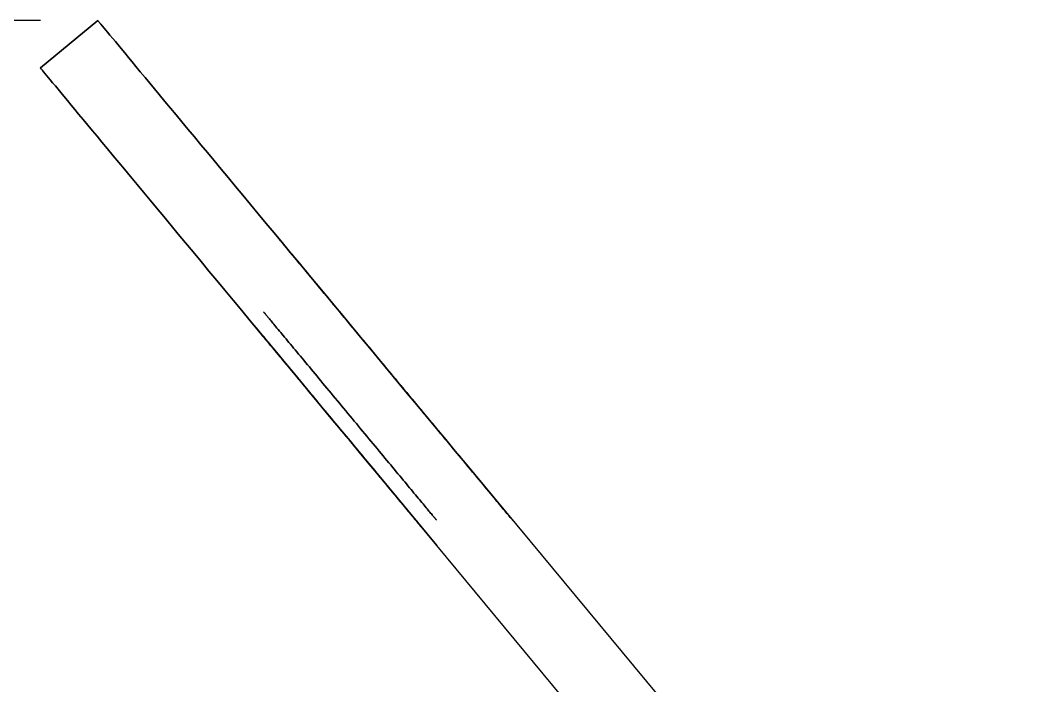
# Model space of a CAD drawing. Header units: metres. Extents: x 0 to 420, y 0 to 297.
# Drawn here: x 118.67 to 139.57, y 78.71 to 92.32 of the extents above; entities that cross this region are included whole.
import ezdxf

# ---------------------------------------------------------------- set-up
doc = ezdxf.new("R2010")
doc.units = ezdxf.units.M

msp = doc.modelspace()

# ---------------------------------------------------------------- linework, layer by layer
at = {"layer": 'DIMENSIONS', "color": 2}
msp.add_line((119.08, 92.316), (108.08, 92.316), dxfattribs=at)
at = {"layer": 'GEOMETRY'}
for p, q in [((119.08, 91.343), (120.253, 92.316)), ((120.253, 92.316), (119.08, 91.343)), ((120.253, 92.316), (120.264, 92.303)), ((120.264, 92.303), (120.253, 92.316)), ((120.264, 92.303), (120.275, 92.289)), ((120.275, 92.289), (120.264, 92.303)), ((120.275, 92.289), (120.287, 92.276)), ((120.287, 92.276), (120.275, 92.289)), ((120.287, 92.276), (120.298, 92.263)), ((120.298, 92.263), (120.287, 92.276)), ((120.298, 92.263), (120.318, 92.238)), ((120.318, 92.238), (120.298, 92.263)), ((120.318, 92.238), (120.352, 92.198)), ((120.352, 92.198), (120.318, 92.238)), ((120.352, 92.198), (120.385, 92.157)), ((120.385, 92.157), (120.352, 92.198)), ((120.385, 92.157), (120.418, 92.117)), ((120.418, 92.117), (120.385, 92.157)), ((120.418, 92.117), (120.452, 92.077)), ((120.452, 92.077), (120.418, 92.117)), ((120.452, 92.077), (120.504, 92.014)), ((120.504, 92.014), (120.452, 92.077)), ((120.504, 92.014), (120.559, 91.948)), ((120.559, 91.948), (120.504, 92.014)), ((120.559, 91.948), (120.614, 91.882)), ((120.614, 91.882), (120.559, 91.948)), ((120.614, 91.882), (120.669, 91.815)), ((120.669, 91.815), (120.614, 91.882)), ((120.669, 91.815), (120.73, 91.742)), ((120.73, 91.742), (120.669, 91.815)), ((120.73, 91.742), (120.806, 91.65)), ((120.806, 91.65), (120.73, 91.742)), ((120.806, 91.65), (120.882, 91.558)), ((120.882, 91.558), (120.806, 91.65)), ((120.882, 91.558), (120.959, 91.467)), ((120.959, 91.467), (120.882, 91.558)), ((119.092, 91.329), (119.08, 91.343)), ((119.08, 91.343), (119.092, 91.329)), ((119.103, 91.316), (119.092, 91.329)), ((119.092, 91.329), (119.103, 91.316)), ((119.114, 91.303), (119.103, 91.316)), ((119.103, 91.316), (119.114, 91.303)), ((120.959, 91.467), (121.035, 91.375)), ((121.035, 91.375), (120.959, 91.467)), ((121.035, 91.375), (121.125, 91.266)), ((121.125, 91.266), (121.035, 91.375)), ((119.125, 91.289), (119.114, 91.303)), ((119.114, 91.303), (119.125, 91.289)), ((119.146, 91.264), (119.125, 91.289)), ((119.125, 91.289), (119.146, 91.264)), ((119.179, 91.224), (119.146, 91.264)), ((119.146, 91.264), (119.179, 91.224)), ((119.212, 91.184), (119.179, 91.224)), ((119.179, 91.224), (119.212, 91.184)), ((119.246, 91.144), (119.212, 91.184)), ((119.212, 91.184), (119.246, 91.144)), ((119.279, 91.104), (119.246, 91.144)), ((119.246, 91.144), (119.279, 91.104)), ((119.331, 91.041), (119.279, 91.104)), ((119.279, 91.104), (119.331, 91.041)), ((121.125, 91.266), (121.221, 91.15)), ((121.221, 91.15), (121.125, 91.266)), ((121.221, 91.15), (121.318, 91.034)), ((121.318, 91.034), (121.221, 91.15)), ((119.386, 90.975), (119.331, 91.041)), ((119.331, 91.041), (119.386, 90.975)), ((119.441, 90.908), (119.386, 90.975)), ((119.386, 90.975), (119.441, 90.908)), ((119.496, 90.842), (119.441, 90.908)), ((119.441, 90.908), (119.496, 90.842)), ((121.318, 91.034), (121.414, 90.918)), ((121.414, 90.918), (121.318, 91.034)), ((121.414, 90.918), (121.513, 90.799)), ((121.513, 90.799), (121.414, 90.918)), ((119.557, 90.768), (119.496, 90.842)), ((119.496, 90.842), (119.557, 90.768)), ((119.634, 90.677), (119.557, 90.768)), ((119.557, 90.768), (119.634, 90.677)), ((121.513, 90.799), (121.628, 90.66)), ((121.628, 90.66), (121.513, 90.799)), ((119.71, 90.585), (119.634, 90.677)), ((119.634, 90.677), (119.71, 90.585)), ((119.786, 90.493), (119.71, 90.585)), ((119.71, 90.585), (119.786, 90.493)), ((119.862, 90.401), (119.786, 90.493)), ((119.786, 90.493), (119.862, 90.401)), ((121.628, 90.66), (121.743, 90.521)), ((121.743, 90.521), (121.628, 90.66)), ((121.743, 90.521), (121.858, 90.383)), ((121.858, 90.383), (121.743, 90.521)), ((119.953, 90.292), (119.862, 90.401)), ((119.862, 90.401), (119.953, 90.292)), ((120.049, 90.176), (119.953, 90.292)), ((119.953, 90.292), (120.049, 90.176)), ((121.858, 90.383), (121.973, 90.244)), ((121.973, 90.244), (121.858, 90.383)), ((120.145, 90.06), (120.049, 90.176)), ((120.049, 90.176), (120.145, 90.06)), ((120.241, 89.945), (120.145, 90.06)), ((120.145, 90.06), (120.241, 89.945)), ((121.973, 90.244), (122.099, 90.093)), ((122.099, 90.093), (121.973, 90.244)), ((122.099, 90.093), (122.231, 89.933)), ((122.231, 89.933), (122.099, 90.093)), ((120.34, 89.825), (120.241, 89.945)), ((120.241, 89.945), (120.34, 89.825)), ((122.231, 89.933), (122.364, 89.774)), ((122.364, 89.774), (122.231, 89.933)), ((120.455, 89.687), (120.34, 89.825)), ((120.34, 89.825), (120.455, 89.687)), ((120.571, 89.548), (120.455, 89.687)), ((120.455, 89.687), (120.571, 89.548)), ((122.364, 89.774), (122.496, 89.614)), ((122.496, 89.614), (122.364, 89.774)), ((120.686, 89.409), (120.571, 89.548)), ((120.571, 89.548), (120.686, 89.409)), ((122.496, 89.614), (122.629, 89.454)), ((122.629, 89.454), (122.496, 89.614)), ((122.629, 89.454), (122.777, 89.276)), ((122.777, 89.276), (122.629, 89.454)), ((120.801, 89.27), (120.686, 89.409)), ((120.686, 89.409), (120.801, 89.27)), ((120.926, 89.12), (120.801, 89.27)), ((120.801, 89.27), (120.926, 89.12)), ((122.777, 89.276), (122.926, 89.097)), ((122.926, 89.097), (122.777, 89.276)), ((121.059, 88.96), (120.926, 89.12)), ((120.926, 89.12), (121.059, 88.96)), ((122.926, 89.097), (123.074, 88.918)), ((123.074, 88.918), (122.926, 89.097)), ((121.191, 88.8), (121.059, 88.96)), ((121.059, 88.96), (121.191, 88.8)), ((121.324, 88.641), (121.191, 88.8)), ((121.191, 88.8), (121.324, 88.641)), ((123.074, 88.918), (123.223, 88.739)), ((123.223, 88.739), (123.074, 88.918)), ((121.456, 88.481), (121.324, 88.641)), ((121.324, 88.641), (121.456, 88.481)), ((123.223, 88.739), (123.377, 88.553)), ((123.377, 88.553), (123.223, 88.739)), ((121.605, 88.302), (121.456, 88.481)), ((121.456, 88.481), (121.605, 88.302)), ((123.377, 88.553), (123.539, 88.358)), ((123.539, 88.358), (123.377, 88.553)), ((121.753, 88.123), (121.605, 88.302)), ((121.605, 88.302), (121.753, 88.123)), ((123.539, 88.358), (123.701, 88.162)), ((123.701, 88.162), (123.539, 88.358)), ((121.902, 87.945), (121.753, 88.123)), ((121.753, 88.123), (121.902, 87.945)), ((123.701, 88.162), (123.864, 87.967)), ((123.864, 87.967), (123.701, 88.162)), ((123.864, 87.967), (124.026, 87.771)), ((124.026, 87.771), (123.864, 87.967)), ((122.05, 87.766), (121.902, 87.945)), ((121.902, 87.945), (122.05, 87.766)), ((122.204, 87.58), (122.05, 87.766)), ((122.05, 87.766), (122.204, 87.58)), ((123.907, 87.915), (123.903, 87.919)), ((123.903, 87.919), (123.907, 87.915)), ((123.91, 87.911), (123.907, 87.915)), ((123.907, 87.915), (123.91, 87.911)), ((123.913, 87.907), (123.91, 87.911)), ((123.91, 87.911), (123.913, 87.907)), ((123.917, 87.903), (123.913, 87.907)), ((123.913, 87.907), (123.917, 87.903)), ((123.923, 87.895), (123.917, 87.903)), ((123.917, 87.903), (123.923, 87.895)), ((123.933, 87.883), (123.923, 87.895)), ((123.923, 87.895), (123.933, 87.883)), ((123.943, 87.871), (123.933, 87.883)), ((123.933, 87.883), (123.943, 87.871)), ((123.953, 87.859), (123.943, 87.871)), ((123.943, 87.871), (123.953, 87.859)), ((123.963, 87.847), (123.953, 87.859)), ((123.953, 87.859), (123.963, 87.847)), ((123.979, 87.828), (123.963, 87.847)), ((123.963, 87.847), (123.979, 87.828)), ((123.995, 87.809), (123.979, 87.828)), ((123.979, 87.828), (123.995, 87.809)), ((124.012, 87.789), (123.995, 87.809)), ((123.995, 87.809), (124.012, 87.789)), ((124.028, 87.769), (124.012, 87.789)), ((124.012, 87.789), (124.028, 87.769)), ((124.026, 87.771), (124.198, 87.564)), ((124.198, 87.564), (124.026, 87.771)), ((124.047, 87.747), (124.028, 87.769)), ((124.028, 87.769), (124.047, 87.747)), ((122.367, 87.384), (122.204, 87.58)), ((122.204, 87.58), (122.367, 87.384)), ((124.069, 87.719), (124.047, 87.747)), ((124.047, 87.747), (124.069, 87.719)), ((124.092, 87.692), (124.069, 87.719)), ((124.069, 87.719), (124.092, 87.692)), ((124.115, 87.664), (124.092, 87.692)), ((124.092, 87.692), (124.115, 87.664)), ((124.138, 87.637), (124.115, 87.664)), ((124.115, 87.664), (124.138, 87.637)), ((124.165, 87.604), (124.138, 87.637)), ((124.138, 87.637), (124.165, 87.604)), ((124.194, 87.569), (124.165, 87.604)), ((124.165, 87.604), (124.194, 87.569)), ((124.223, 87.534), (124.194, 87.569)), ((124.194, 87.569), (124.223, 87.534)), ((124.198, 87.564), (124.373, 87.354)), ((124.373, 87.354), (124.198, 87.564)), ((122.529, 87.189), (122.367, 87.384)), ((122.367, 87.384), (122.529, 87.189)), ((124.252, 87.5), (124.223, 87.534)), ((124.223, 87.534), (124.252, 87.5)), ((124.281, 87.464), (124.252, 87.5)), ((124.252, 87.5), (124.281, 87.464)), ((124.316, 87.422), (124.281, 87.464)), ((124.281, 87.464), (124.316, 87.422)), ((124.35, 87.381), (124.316, 87.422)), ((124.316, 87.422), (124.35, 87.381)), ((124.385, 87.339), (124.35, 87.381)), ((124.35, 87.381), (124.385, 87.339)), ((124.373, 87.354), (124.547, 87.144)), ((124.547, 87.144), (124.373, 87.354)), ((124.42, 87.297), (124.385, 87.339)), ((124.385, 87.339), (124.42, 87.297)), ((122.691, 86.993), (122.529, 87.189)), ((122.529, 87.189), (122.691, 86.993)), ((124.457, 87.252), (124.42, 87.297)), ((124.42, 87.297), (124.457, 87.252)), ((124.497, 87.204), (124.457, 87.252)), ((124.457, 87.252), (124.497, 87.204)), ((124.537, 87.156), (124.497, 87.204)), ((124.497, 87.204), (124.537, 87.156)), ((124.576, 87.108), (124.537, 87.156)), ((124.537, 87.156), (124.576, 87.108)), ((124.547, 87.144), (124.721, 86.934)), ((124.721, 86.934), (124.547, 87.144)), ((122.853, 86.798), (122.691, 86.993)), ((122.691, 86.993), (122.853, 86.798)), ((124.616, 87.06), (124.576, 87.108)), ((124.576, 87.108), (124.616, 87.06)), ((124.661, 87.007), (124.616, 87.06)), ((124.616, 87.06), (124.661, 87.007)), ((124.705, 86.953), (124.661, 87.007)), ((124.661, 87.007), (124.705, 86.953)), ((124.75, 86.9), (124.705, 86.953)), ((124.705, 86.953), (124.75, 86.9)), ((124.721, 86.934), (124.898, 86.721)), ((124.898, 86.721), (124.721, 86.934)), ((123.026, 86.59), (122.853, 86.798)), ((122.853, 86.798), (123.026, 86.59)), ((124.794, 86.846), (124.75, 86.9)), ((124.75, 86.9), (124.794, 86.846)), ((124.841, 86.79), (124.794, 86.846)), ((124.794, 86.846), (124.841, 86.79)), ((124.889, 86.731), (124.841, 86.79)), ((124.841, 86.79), (124.889, 86.731)), ((124.938, 86.673), (124.889, 86.731)), ((124.889, 86.731), (124.938, 86.673)), ((124.898, 86.721), (125.082, 86.5)), ((125.082, 86.5), (124.898, 86.721)), ((123.2, 86.38), (123.026, 86.59)), ((123.026, 86.59), (123.2, 86.38)), ((124.987, 86.614), (124.938, 86.673)), ((124.938, 86.673), (124.987, 86.614)), ((125.035, 86.556), (124.987, 86.614)), ((124.987, 86.614), (125.035, 86.556)), ((125.087, 86.493), (125.035, 86.556)), ((125.035, 86.556), (125.087, 86.493)), ((125.082, 86.5), (125.266, 86.278)), ((125.266, 86.278), (125.082, 86.5)), ((123.374, 86.171), (123.2, 86.38)), ((123.2, 86.38), (123.374, 86.171)), ((123.649, 86.35), (123.647, 86.353)), ((123.647, 86.353), (123.649, 86.35)), ((123.652, 86.347), (123.649, 86.35)), ((123.649, 86.35), (123.652, 86.347)), ((123.654, 86.344), (123.652, 86.347)), ((123.652, 86.347), (123.654, 86.344)), ((123.657, 86.341), (123.654, 86.344)), ((123.654, 86.344), (123.657, 86.341)), ((123.661, 86.335), (123.657, 86.341)), ((123.657, 86.341), (123.661, 86.335)), ((123.668, 86.327), (123.661, 86.335)), ((123.661, 86.335), (123.668, 86.327)), ((123.676, 86.318), (123.668, 86.327)), ((123.668, 86.327), (123.676, 86.318)), ((123.683, 86.309), (123.676, 86.318)), ((123.676, 86.318), (123.683, 86.309)), ((123.69, 86.3), (123.683, 86.309)), ((123.683, 86.309), (123.69, 86.3)), ((123.701, 86.287), (123.69, 86.3)), ((123.69, 86.3), (123.701, 86.287)), ((125.139, 86.43), (125.087, 86.493)), ((125.087, 86.493), (125.139, 86.43)), ((125.192, 86.367), (125.139, 86.43)), ((125.139, 86.43), (125.192, 86.367)), ((125.244, 86.304), (125.192, 86.367)), ((125.192, 86.367), (125.244, 86.304)), ((125.297, 86.24), (125.244, 86.304)), ((125.244, 86.304), (125.297, 86.24)), ((123.548, 85.961), (123.374, 86.171)), ((123.374, 86.171), (123.548, 85.961)), ((123.398, 86.141), (123.396, 86.144)), ((123.396, 86.144), (123.398, 86.141)), ((123.401, 86.138), (123.398, 86.141)), ((123.398, 86.141), (123.401, 86.138)), ((123.403, 86.136), (123.401, 86.138)), ((123.401, 86.138), (123.403, 86.136)), ((123.406, 86.133), (123.403, 86.136)), ((123.403, 86.136), (123.406, 86.133)), ((123.41, 86.127), (123.406, 86.133)), ((123.406, 86.133), (123.41, 86.127)), ((123.417, 86.118), (123.41, 86.127)), ((123.41, 86.127), (123.417, 86.118)), ((123.425, 86.11), (123.417, 86.118)), ((123.417, 86.118), (123.425, 86.11)), ((123.432, 86.101), (123.425, 86.11)), ((123.425, 86.11), (123.432, 86.101)), ((123.439, 86.092), (123.432, 86.101)), ((123.432, 86.101), (123.439, 86.092)), ((123.451, 86.079), (123.439, 86.092)), ((123.439, 86.092), (123.451, 86.079)), ((123.713, 86.272), (123.701, 86.287)), ((123.701, 86.287), (123.713, 86.272)), ((123.725, 86.258), (123.713, 86.272)), ((123.713, 86.272), (123.725, 86.258)), ((123.737, 86.243), (123.725, 86.258)), ((123.725, 86.258), (123.737, 86.243)), ((123.751, 86.227), (123.737, 86.243)), ((123.737, 86.243), (123.751, 86.227)), ((123.767, 86.207), (123.751, 86.227)), ((123.751, 86.227), (123.767, 86.207)), ((123.784, 86.187), (123.767, 86.207)), ((123.767, 86.207), (123.784, 86.187)), ((123.801, 86.167), (123.784, 86.187)), ((123.784, 86.187), (123.801, 86.167)), ((123.817, 86.147), (123.801, 86.167)), ((123.801, 86.167), (123.817, 86.147)), ((123.837, 86.124), (123.817, 86.147)), ((123.817, 86.147), (123.837, 86.124)), ((123.858, 86.098), (123.837, 86.124)), ((123.837, 86.124), (123.858, 86.098)), ((123.879, 86.073), (123.858, 86.098)), ((123.858, 86.098), (123.879, 86.073)), ((125.266, 86.278), (125.449, 86.057)), ((125.449, 86.057), (125.266, 86.278)), ((125.352, 86.174), (125.297, 86.24)), ((125.297, 86.24), (125.352, 86.174)), ((125.407, 86.108), (125.352, 86.174)), ((125.352, 86.174), (125.407, 86.108)), ((125.462, 86.041), (125.407, 86.108)), ((125.407, 86.108), (125.462, 86.041)), ((123.463, 86.064), (123.451, 86.079)), ((123.451, 86.079), (123.463, 86.064)), ((123.475, 86.05), (123.463, 86.064)), ((123.463, 86.064), (123.475, 86.05)), ((123.487, 86.035), (123.475, 86.05)), ((123.475, 86.05), (123.487, 86.035)), ((123.5, 86.019), (123.487, 86.035)), ((123.487, 86.035), (123.5, 86.019)), ((123.517, 85.999), (123.5, 86.019)), ((123.5, 86.019), (123.517, 85.999)), ((123.533, 85.979), (123.517, 85.999)), ((123.517, 85.999), (123.533, 85.979)), ((123.55, 85.959), (123.533, 85.979)), ((123.533, 85.979), (123.55, 85.959)), ((123.725, 85.748), (123.548, 85.961)), ((123.548, 85.961), (123.725, 85.748)), ((123.566, 85.939), (123.55, 85.959)), ((123.55, 85.959), (123.566, 85.939)), ((123.586, 85.915), (123.566, 85.939)), ((123.566, 85.939), (123.586, 85.915)), ((123.607, 85.89), (123.586, 85.915)), ((123.586, 85.915), (123.607, 85.89)), ((123.628, 85.865), (123.607, 85.89)), ((123.607, 85.89), (123.628, 85.865)), ((123.9, 86.048), (123.879, 86.073)), ((123.879, 86.073), (123.9, 86.048)), ((123.921, 86.022), (123.9, 86.048)), ((123.9, 86.048), (123.921, 86.022)), ((123.947, 85.991), (123.921, 86.022)), ((123.921, 86.022), (123.947, 85.991)), ((123.972, 85.961), (123.947, 85.991)), ((123.947, 85.991), (123.972, 85.961)), ((123.997, 85.931), (123.972, 85.961)), ((123.972, 85.961), (123.997, 85.931)), ((124.022, 85.901), (123.997, 85.931)), ((123.997, 85.931), (124.022, 85.901)), ((124.049, 85.868), (124.022, 85.901)), ((124.022, 85.901), (124.049, 85.868)), ((125.449, 86.057), (125.633, 85.835)), ((125.633, 85.835), (125.449, 86.057)), ((125.517, 85.975), (125.462, 86.041)), ((125.462, 86.041), (125.517, 85.975)), ((125.574, 85.906), (125.517, 85.975)), ((125.517, 85.975), (125.574, 85.906)), ((125.632, 85.837), (125.574, 85.906)), ((125.574, 85.906), (125.632, 85.837)), ((123.649, 85.839), (123.628, 85.865)), ((123.628, 85.865), (123.649, 85.839)), ((123.671, 85.813), (123.649, 85.839)), ((123.649, 85.839), (123.671, 85.813)), ((123.696, 85.783), (123.671, 85.813)), ((123.671, 85.813), (123.696, 85.783)), ((123.721, 85.753), (123.696, 85.783)), ((123.696, 85.783), (123.721, 85.753)), ((123.746, 85.723), (123.721, 85.753)), ((123.721, 85.753), (123.746, 85.723)), ((123.909, 85.526), (123.725, 85.748)), ((123.725, 85.748), (123.909, 85.526)), ((123.771, 85.693), (123.746, 85.723)), ((123.746, 85.723), (123.771, 85.693)), ((123.798, 85.66), (123.771, 85.693)), ((123.771, 85.693), (123.798, 85.66)), ((124.078, 85.833), (124.049, 85.868)), ((124.049, 85.868), (124.078, 85.833)), ((124.107, 85.798), (124.078, 85.833)), ((124.078, 85.833), (124.107, 85.798)), ((124.136, 85.763), (124.107, 85.798)), ((124.107, 85.798), (124.136, 85.763)), ((124.165, 85.729), (124.136, 85.763)), ((124.136, 85.763), (124.165, 85.729)), ((124.197, 85.69), (124.165, 85.729)), ((124.165, 85.729), (124.197, 85.69)), ((124.229, 85.651), (124.197, 85.69)), ((124.197, 85.69), (124.229, 85.651)), ((125.689, 85.768), (125.632, 85.837)), ((125.632, 85.837), (125.689, 85.768)), ((125.633, 85.835), (125.822, 85.607)), ((125.822, 85.607), (125.633, 85.835)), ((125.746, 85.699), (125.689, 85.768)), ((125.689, 85.768), (125.746, 85.699)), ((125.804, 85.63), (125.746, 85.699)), ((125.746, 85.699), (125.804, 85.63)), ((123.827, 85.625), (123.798, 85.66)), ((123.798, 85.66), (123.827, 85.625)), ((123.856, 85.59), (123.827, 85.625)), ((123.827, 85.625), (123.856, 85.59)), ((123.885, 85.555), (123.856, 85.59)), ((123.856, 85.59), (123.885, 85.555)), ((123.914, 85.52), (123.885, 85.555)), ((123.885, 85.555), (123.914, 85.52)), ((124.093, 85.305), (123.909, 85.526)), ((123.909, 85.526), (124.093, 85.305)), ((123.946, 85.481), (123.914, 85.52)), ((123.914, 85.52), (123.946, 85.481)), ((123.979, 85.442), (123.946, 85.481)), ((123.946, 85.481), (123.979, 85.442)), ((124.262, 85.612), (124.229, 85.651)), ((124.229, 85.651), (124.262, 85.612)), ((124.294, 85.573), (124.262, 85.612)), ((124.262, 85.612), (124.294, 85.573)), ((124.328, 85.532), (124.294, 85.573)), ((124.294, 85.573), (124.328, 85.532)), ((124.363, 85.49), (124.328, 85.532)), ((124.328, 85.532), (124.363, 85.49)), ((124.399, 85.447), (124.363, 85.49)), ((124.363, 85.49), (124.399, 85.447)), ((125.863, 85.559), (125.804, 85.63)), ((125.804, 85.63), (125.863, 85.559)), ((125.822, 85.607), (126.014, 85.377)), ((126.014, 85.377), (125.822, 85.607)), ((125.922, 85.488), (125.863, 85.559)), ((125.863, 85.559), (125.922, 85.488)), ((125.98, 85.417), (125.922, 85.488)), ((125.922, 85.488), (125.98, 85.417)), ((124.011, 85.403), (123.979, 85.442)), ((123.979, 85.442), (124.011, 85.403)), ((124.043, 85.365), (124.011, 85.403)), ((124.011, 85.403), (124.043, 85.365)), ((124.077, 85.324), (124.043, 85.365)), ((124.043, 85.365), (124.077, 85.324)), ((124.112, 85.281), (124.077, 85.324)), ((124.077, 85.324), (124.112, 85.281)), ((124.277, 85.083), (124.093, 85.305)), ((124.093, 85.305), (124.277, 85.083)), ((124.148, 85.239), (124.112, 85.281)), ((124.112, 85.281), (124.148, 85.239)), ((124.434, 85.404), (124.399, 85.447)), ((124.399, 85.447), (124.434, 85.404)), ((124.469, 85.362), (124.434, 85.404)), ((124.434, 85.404), (124.469, 85.362)), ((124.507, 85.316), (124.469, 85.362)), ((124.469, 85.362), (124.507, 85.316)), ((124.545, 85.271), (124.507, 85.316)), ((124.507, 85.316), (124.545, 85.271)), ((124.583, 85.225), (124.545, 85.271)), ((124.545, 85.271), (124.583, 85.225)), ((126.039, 85.346), (125.98, 85.417)), ((125.98, 85.417), (126.039, 85.346)), ((126.014, 85.377), (126.205, 85.147)), ((126.205, 85.147), (126.014, 85.377)), ((126.099, 85.275), (126.039, 85.346)), ((126.039, 85.346), (126.099, 85.275)), ((126.158, 85.203), (126.099, 85.275)), ((126.099, 85.275), (126.158, 85.203)), ((124.183, 85.196), (124.148, 85.239)), ((124.148, 85.239), (124.183, 85.196)), ((124.218, 85.154), (124.183, 85.196)), ((124.183, 85.196), (124.218, 85.154)), ((124.256, 85.108), (124.218, 85.154)), ((124.218, 85.154), (124.256, 85.108)), ((124.294, 85.062), (124.256, 85.108)), ((124.256, 85.108), (124.294, 85.062)), ((124.461, 84.862), (124.277, 85.083)), ((124.277, 85.083), (124.461, 84.862)), ((124.332, 85.017), (124.294, 85.062)), ((124.294, 85.062), (124.332, 85.017)), ((124.621, 85.179), (124.583, 85.225)), ((124.583, 85.225), (124.621, 85.179)), ((124.659, 85.133), (124.621, 85.179)), ((124.621, 85.179), (124.659, 85.133)), ((124.699, 85.085), (124.659, 85.133)), ((124.659, 85.133), (124.699, 85.085)), ((124.74, 85.036), (124.699, 85.085)), ((124.699, 85.085), (124.74, 85.036)), ((126.218, 85.131), (126.158, 85.203)), ((126.158, 85.203), (126.218, 85.131)), ((126.205, 85.147), (126.396, 84.916)), ((126.396, 84.916), (126.205, 85.147)), ((126.277, 85.059), (126.218, 85.131)), ((126.218, 85.131), (126.277, 85.059)), ((126.337, 84.987), (126.277, 85.059)), ((126.277, 85.059), (126.337, 84.987)), ((124.37, 84.971), (124.332, 85.017)), ((124.332, 85.017), (124.37, 84.971)), ((124.409, 84.925), (124.37, 84.971)), ((124.37, 84.971), (124.409, 84.925)), ((124.449, 84.876), (124.409, 84.925)), ((124.409, 84.925), (124.449, 84.876)), ((124.489, 84.828), (124.449, 84.876)), ((124.449, 84.876), (124.489, 84.828)), ((124.65, 84.634), (124.461, 84.862)), ((124.461, 84.862), (124.65, 84.634)), ((124.529, 84.78), (124.489, 84.828)), ((124.489, 84.828), (124.529, 84.78)), ((124.78, 84.988), (124.74, 85.036)), ((124.74, 85.036), (124.78, 84.988)), ((124.82, 84.94), (124.78, 84.988)), ((124.78, 84.988), (124.82, 84.94)), ((124.861, 84.89), (124.82, 84.94)), ((124.82, 84.94), (124.861, 84.89)), ((124.903, 84.84), (124.861, 84.89)), ((124.861, 84.89), (124.903, 84.84)), ((124.944, 84.79), (124.903, 84.84)), ((124.903, 84.84), (124.944, 84.79)), ((126.337, 84.987), (126.397, 84.916)), ((126.397, 84.916), (126.337, 84.987)), ((126.396, 84.916), (126.588, 84.685)), ((126.588, 84.685), (126.396, 84.916)), ((126.397, 84.916), (126.456, 84.844)), ((126.456, 84.844), (126.397, 84.916)), ((126.456, 84.844), (126.516, 84.772)), ((126.516, 84.772), (126.456, 84.844)), ((124.569, 84.731), (124.529, 84.78)), ((124.529, 84.78), (124.569, 84.731)), ((124.61, 84.682), (124.569, 84.731)), ((124.569, 84.731), (124.61, 84.682)), ((124.652, 84.632), (124.61, 84.682)), ((124.61, 84.682), (124.652, 84.632)), ((124.841, 84.404), (124.65, 84.634)), ((124.65, 84.634), (124.841, 84.404)), ((124.693, 84.581), (124.652, 84.632)), ((124.652, 84.632), (124.693, 84.581)), ((124.986, 84.739), (124.944, 84.79)), ((124.944, 84.79), (124.986, 84.739)), ((125.028, 84.689), (124.986, 84.739)), ((124.986, 84.739), (125.028, 84.689)), ((125.071, 84.637), (125.028, 84.689)), ((125.028, 84.689), (125.071, 84.637)), ((125.113, 84.586), (125.071, 84.637)), ((125.071, 84.637), (125.113, 84.586)), ((126.516, 84.772), (126.575, 84.7)), ((126.575, 84.7), (126.516, 84.772)), ((126.575, 84.7), (126.635, 84.629)), ((126.635, 84.629), (126.575, 84.7)), ((126.588, 84.685), (126.784, 84.449)), ((126.784, 84.449), (126.588, 84.685)), ((126.635, 84.629), (126.694, 84.558)), ((126.694, 84.558), (126.635, 84.629)), ((124.735, 84.531), (124.693, 84.581)), ((124.693, 84.581), (124.735, 84.531)), ((124.777, 84.481), (124.735, 84.531)), ((124.735, 84.531), (124.777, 84.481)), ((124.82, 84.429), (124.777, 84.481)), ((124.777, 84.481), (124.82, 84.429)), ((124.862, 84.378), (124.82, 84.429)), ((124.82, 84.429), (124.862, 84.378)), ((125.156, 84.534), (125.113, 84.586)), ((125.113, 84.586), (125.156, 84.534)), ((125.199, 84.483), (125.156, 84.534)), ((125.156, 84.534), (125.199, 84.483)), ((125.242, 84.431), (125.199, 84.483)), ((125.199, 84.483), (125.242, 84.431)), ((125.285, 84.379), (125.242, 84.431)), ((125.242, 84.431), (125.285, 84.379)), ((126.694, 84.558), (126.752, 84.487)), ((126.752, 84.487), (126.694, 84.558)), ((126.752, 84.487), (126.811, 84.416)), ((126.811, 84.416), (126.752, 84.487)), ((126.784, 84.449), (126.98, 84.213)), ((126.98, 84.213), (126.784, 84.449)), ((126.811, 84.416), (126.87, 84.345)), ((126.87, 84.345), (126.811, 84.416)), ((125.032, 84.173), (124.841, 84.404)), ((124.841, 84.404), (125.032, 84.173)), ((124.905, 84.326), (124.862, 84.378)), ((124.862, 84.378), (124.905, 84.326)), ((124.948, 84.275), (124.905, 84.326)), ((124.905, 84.326), (124.948, 84.275)), ((124.991, 84.223), (124.948, 84.275)), ((124.948, 84.275), (124.991, 84.223)), ((125.034, 84.171), (124.991, 84.223)), ((124.991, 84.223), (125.034, 84.171)), ((125.329, 84.327), (125.285, 84.379)), ((125.285, 84.379), (125.329, 84.327)), ((125.372, 84.274), (125.329, 84.327)), ((125.329, 84.327), (125.372, 84.274)), ((125.415, 84.222), (125.372, 84.274)), ((125.372, 84.274), (125.415, 84.222)), ((125.415, 84.222), (125.459, 84.17)), ((125.459, 84.17), (125.415, 84.222)), ((126.87, 84.345), (126.928, 84.276)), ((126.928, 84.276), (126.87, 84.345)), ((126.928, 84.276), (126.985, 84.207)), ((126.985, 84.207), (126.928, 84.276)), ((126.98, 84.213), (127.176, 83.976)), ((127.176, 83.976), (126.98, 84.213)), ((126.985, 84.207), (127.042, 84.138)), ((127.042, 84.138), (126.985, 84.207)), ((125.223, 83.943), (125.032, 84.173)), ((125.032, 84.173), (125.223, 83.943)), ((125.078, 84.118), (125.034, 84.171)), ((125.034, 84.171), (125.078, 84.118)), ((125.121, 84.066), (125.078, 84.118)), ((125.078, 84.118), (125.121, 84.066)), ((125.164, 84.014), (125.121, 84.066)), ((125.121, 84.066), (125.164, 84.014)), ((125.164, 84.014), (125.208, 83.962)), ((125.208, 83.962), (125.164, 84.014)), ((125.459, 84.17), (125.502, 84.118)), ((125.502, 84.118), (125.459, 84.17)), ((125.502, 84.118), (125.545, 84.066)), ((125.545, 84.066), (125.502, 84.118)), ((125.545, 84.066), (125.588, 84.014)), ((125.588, 84.014), (125.545, 84.066)), ((125.588, 84.014), (125.632, 83.962)), ((125.632, 83.962), (125.588, 84.014)), ((127.042, 84.138), (127.1, 84.069)), ((127.1, 84.069), (127.042, 84.138)), ((127.1, 84.069), (127.156, 84)), ((127.156, 84), (127.1, 84.069)), ((127.156, 84), (127.212, 83.934)), ((127.212, 83.934), (127.156, 84)), ((125.208, 83.962), (125.251, 83.91)), ((125.251, 83.91), (125.208, 83.962)), ((125.415, 83.712), (125.223, 83.943)), ((125.223, 83.943), (125.415, 83.712)), ((125.251, 83.91), (125.294, 83.858)), ((125.294, 83.858), (125.251, 83.91)), ((125.294, 83.858), (125.338, 83.805)), ((125.338, 83.805), (125.294, 83.858)), ((125.338, 83.805), (125.381, 83.753)), ((125.381, 83.753), (125.338, 83.805)), ((125.632, 83.962), (125.674, 83.91)), ((125.674, 83.91), (125.632, 83.962)), ((125.674, 83.91), (125.717, 83.859)), ((125.717, 83.859), (125.674, 83.91)), ((125.717, 83.859), (125.76, 83.807)), ((125.76, 83.807), (125.717, 83.859)), ((125.76, 83.807), (125.803, 83.756)), ((125.803, 83.756), (125.76, 83.807)), ((127.176, 83.976), (127.373, 83.74)), ((127.373, 83.74), (127.176, 83.976)), ((127.212, 83.934), (127.267, 83.867)), ((127.267, 83.867), (127.212, 83.934)), ((127.267, 83.867), (127.322, 83.801)), ((127.322, 83.801), (127.267, 83.867)), ((127.322, 83.801), (127.377, 83.735)), ((127.377, 83.735), (127.322, 83.801)), ((125.381, 83.753), (125.423, 83.702)), ((125.423, 83.702), (125.381, 83.753)), ((125.611, 83.475), (125.415, 83.712)), ((125.415, 83.712), (125.611, 83.475)), ((125.423, 83.702), (125.466, 83.65)), ((125.466, 83.65), (125.423, 83.702)), ((125.466, 83.65), (125.509, 83.599)), ((125.509, 83.599), (125.466, 83.65)), ((125.509, 83.599), (125.552, 83.547)), ((125.552, 83.547), (125.509, 83.599)), ((125.803, 83.756), (125.844, 83.705)), ((125.844, 83.705), (125.803, 83.756)), ((125.844, 83.705), (125.886, 83.655)), ((125.886, 83.655), (125.844, 83.705)), ((125.886, 83.655), (125.928, 83.605)), ((125.928, 83.605), (125.886, 83.655)), ((125.928, 83.605), (125.969, 83.555)), ((125.969, 83.555), (125.928, 83.605)), ((127.373, 83.74), (127.57, 83.502)), ((127.57, 83.502), (127.373, 83.74)), ((127.377, 83.735), (127.43, 83.671)), ((127.43, 83.671), (127.377, 83.735)), ((127.43, 83.671), (127.482, 83.608)), ((127.482, 83.608), (127.43, 83.671)), ((127.482, 83.608), (127.535, 83.545)), ((127.535, 83.545), (127.482, 83.608)), ((125.552, 83.547), (125.594, 83.497)), ((125.594, 83.497), (125.552, 83.547)), ((125.594, 83.497), (125.635, 83.447)), ((125.635, 83.447), (125.594, 83.497)), ((125.808, 83.239), (125.611, 83.475)), ((125.611, 83.475), (125.808, 83.239)), ((125.635, 83.447), (125.677, 83.397)), ((125.677, 83.397), (125.635, 83.447)), ((125.677, 83.397), (125.719, 83.346)), ((125.719, 83.346), (125.677, 83.397)), ((125.969, 83.555), (126.011, 83.505)), ((126.011, 83.505), (125.969, 83.555)), ((126.011, 83.505), (126.051, 83.457)), ((126.051, 83.457), (126.011, 83.505)), ((126.051, 83.457), (126.091, 83.408)), ((126.091, 83.408), (126.051, 83.457)), ((126.091, 83.408), (126.131, 83.36)), ((126.131, 83.36), (126.091, 83.408)), ((127.535, 83.545), (127.587, 83.482)), ((127.587, 83.482), (127.535, 83.545)), ((127.57, 83.502), (127.769, 83.263)), ((127.769, 83.263), (127.57, 83.502)), ((127.587, 83.482), (127.639, 83.419)), ((127.639, 83.419), (127.587, 83.482)), ((127.639, 83.419), (127.687, 83.361)), ((127.687, 83.361), (127.639, 83.419)), ((125.719, 83.346), (125.76, 83.297)), ((125.76, 83.297), (125.719, 83.346)), ((125.76, 83.297), (125.8, 83.248)), ((125.8, 83.248), (125.76, 83.297)), ((125.8, 83.248), (125.84, 83.2)), ((125.84, 83.2), (125.8, 83.248)), ((126.004, 83.003), (125.808, 83.239)), ((125.808, 83.239), (126.004, 83.003)), ((125.84, 83.2), (125.88, 83.152)), ((125.88, 83.152), (125.84, 83.2)), ((126.131, 83.36), (126.171, 83.312)), ((126.171, 83.312), (126.131, 83.36)), ((126.171, 83.312), (126.21, 83.265)), ((126.21, 83.265), (126.171, 83.312)), ((126.21, 83.265), (126.248, 83.22)), ((126.248, 83.22), (126.21, 83.265)), ((126.248, 83.22), (126.286, 83.174)), ((126.286, 83.174), (126.248, 83.22)), ((126.286, 83.174), (126.323, 83.128)), ((126.323, 83.128), (126.286, 83.174)), ((127.687, 83.361), (127.736, 83.302)), ((127.736, 83.302), (127.687, 83.361)), ((127.736, 83.302), (127.785, 83.243)), ((127.785, 83.243), (127.736, 83.302)), ((127.769, 83.263), (127.968, 83.023)), ((127.968, 83.023), (127.769, 83.263)), ((127.785, 83.243), (127.833, 83.185)), ((127.833, 83.185), (127.785, 83.243)), ((127.833, 83.185), (127.88, 83.129)), ((127.88, 83.129), (127.833, 83.185)), ((125.88, 83.152), (125.92, 83.104)), ((125.92, 83.104), (125.88, 83.152)), ((125.92, 83.104), (125.959, 83.057)), ((125.959, 83.057), (125.92, 83.104)), ((125.959, 83.057), (125.997, 83.011)), ((125.997, 83.011), (125.959, 83.057)), ((125.997, 83.011), (126.035, 82.966)), ((126.035, 82.966), (125.997, 83.011)), ((126.2, 82.766), (126.004, 83.003)), ((126.004, 83.003), (126.2, 82.766)), ((126.035, 82.966), (126.073, 82.92)), ((126.073, 82.92), (126.035, 82.966)), ((126.323, 83.128), (126.361, 83.083)), ((126.361, 83.083), (126.323, 83.128)), ((126.361, 83.083), (126.396, 83.04)), ((126.396, 83.04), (126.361, 83.083)), ((126.396, 83.04), (126.432, 82.998)), ((126.432, 82.998), (126.396, 83.04)), ((126.432, 82.998), (126.467, 82.955)), ((126.467, 82.955), (126.432, 82.998)), ((126.467, 82.955), (126.503, 82.912)), ((126.503, 82.912), (126.467, 82.955)), ((127.88, 83.129), (127.924, 83.075)), ((127.924, 83.075), (127.88, 83.129)), ((127.924, 83.075), (127.969, 83.022)), ((127.969, 83.022), (127.924, 83.075)), ((127.968, 83.023), (128.166, 82.784)), ((128.166, 82.784), (127.968, 83.023)), ((127.969, 83.022), (128.013, 82.968)), ((128.013, 82.968), (127.969, 83.022)), ((128.013, 82.968), (128.058, 82.915)), ((128.058, 82.915), (128.013, 82.968)), ((126.073, 82.92), (126.11, 82.875)), ((126.11, 82.875), (126.073, 82.92)), ((126.11, 82.875), (126.146, 82.832)), ((126.146, 82.832), (126.11, 82.875)), ((126.146, 82.832), (126.181, 82.789)), ((126.181, 82.789), (126.146, 82.832)), ((126.181, 82.789), (126.216, 82.747)), ((126.216, 82.747), (126.181, 82.789)), ((126.398, 82.528), (126.2, 82.766)), ((126.2, 82.766), (126.398, 82.528)), ((126.216, 82.747), (126.252, 82.704)), ((126.252, 82.704), (126.216, 82.747)), ((126.503, 82.912), (126.536, 82.872)), ((126.536, 82.872), (126.503, 82.912)), ((126.536, 82.872), (126.569, 82.833)), ((126.569, 82.833), (126.536, 82.872)), ((126.569, 82.833), (126.601, 82.794)), ((126.601, 82.794), (126.569, 82.833)), ((126.601, 82.794), (126.633, 82.755)), ((126.633, 82.755), (126.601, 82.794)), ((126.633, 82.755), (126.666, 82.716)), ((126.666, 82.716), (126.633, 82.755)), ((128.058, 82.915), (128.098, 82.867)), ((128.098, 82.867), (128.058, 82.915)), ((128.098, 82.867), (128.137, 82.819)), ((128.137, 82.819), (128.098, 82.867)), ((128.137, 82.819), (128.177, 82.771)), ((128.177, 82.771), (128.137, 82.819)), ((128.166, 82.784), (128.365, 82.545)), ((128.365, 82.545), (128.166, 82.784)), ((128.177, 82.771), (128.217, 82.723)), ((128.217, 82.723), (128.177, 82.771)), ((126.252, 82.704), (126.285, 82.664)), ((126.285, 82.664), (126.252, 82.704)), ((126.285, 82.664), (126.318, 82.625)), ((126.318, 82.625), (126.285, 82.664)), ((126.318, 82.625), (126.35, 82.586)), ((126.35, 82.586), (126.318, 82.625)), ((126.35, 82.586), (126.382, 82.547)), ((126.382, 82.547), (126.35, 82.586)), ((126.382, 82.547), (126.415, 82.508)), ((126.415, 82.508), (126.382, 82.547)), ((126.666, 82.716), (126.695, 82.681)), ((126.695, 82.681), (126.666, 82.716)), ((126.695, 82.681), (126.723, 82.646)), ((126.723, 82.646), (126.695, 82.681)), ((126.723, 82.646), (126.752, 82.612)), ((126.752, 82.612), (126.723, 82.646)), ((126.752, 82.612), (126.781, 82.577)), ((126.781, 82.577), (126.752, 82.612)), ((126.781, 82.577), (126.809, 82.544)), ((126.809, 82.544), (126.781, 82.577)), ((126.809, 82.544), (126.834, 82.514)), ((126.834, 82.514), (126.809, 82.544)), ((128.217, 82.723), (128.254, 82.678)), ((128.254, 82.678), (128.217, 82.723)), ((128.254, 82.678), (128.289, 82.636)), ((128.289, 82.636), (128.254, 82.678)), ((128.289, 82.636), (128.323, 82.594)), ((128.323, 82.594), (128.289, 82.636)), ((128.323, 82.594), (128.358, 82.553)), ((128.358, 82.553), (128.323, 82.594)), ((128.358, 82.553), (128.393, 82.511)), ((128.393, 82.511), (128.358, 82.553)), ((128.365, 82.545), (141.393, 66.851)), ((128.365, 82.545), (142.042, 66.069)), ((126.596, 82.289), (126.398, 82.528)), ((126.398, 82.528), (126.596, 82.289)), ((126.415, 82.508), (126.444, 82.473)), ((126.444, 82.473), (126.415, 82.508)), ((126.444, 82.473), (126.473, 82.438)), ((126.473, 82.438), (126.444, 82.473)), ((126.473, 82.438), (126.502, 82.403)), ((126.502, 82.403), (126.473, 82.438)), ((126.502, 82.403), (126.53, 82.368)), ((126.53, 82.368), (126.502, 82.403)), ((126.53, 82.368), (126.558, 82.336)), ((126.558, 82.336), (126.53, 82.368)), ((126.558, 82.336), (126.583, 82.305)), ((126.583, 82.305), (126.558, 82.336)), ((126.834, 82.514), (126.859, 82.483)), ((126.859, 82.483), (126.834, 82.514)), ((126.859, 82.483), (126.884, 82.453)), ((126.884, 82.453), (126.859, 82.483)), ((126.884, 82.453), (126.909, 82.423)), ((126.909, 82.423), (126.884, 82.453)), ((126.909, 82.423), (126.931, 82.397)), ((126.931, 82.397), (126.909, 82.423)), ((126.931, 82.397), (126.951, 82.372)), ((126.951, 82.372), (126.931, 82.397)), ((126.951, 82.372), (126.972, 82.346)), ((126.972, 82.346), (126.951, 82.372)), ((126.972, 82.346), (126.993, 82.321)), ((126.993, 82.321), (126.972, 82.346)), ((126.993, 82.321), (127.013, 82.297)), ((127.013, 82.297), (126.993, 82.321)), ((128.393, 82.511), (128.422, 82.475)), ((128.422, 82.475), (128.393, 82.511)), ((128.422, 82.475), (128.451, 82.441)), ((128.451, 82.441), (128.422, 82.475)), ((128.451, 82.441), (128.48, 82.406)), ((128.48, 82.406), (128.451, 82.441)), ((128.48, 82.406), (128.509, 82.371)), ((128.509, 82.371), (128.48, 82.406)), ((128.509, 82.371), (128.536, 82.338)), ((128.536, 82.338), (128.509, 82.371)), ((128.536, 82.338), (128.559, 82.311)), ((128.559, 82.311), (128.536, 82.338)), ((126.583, 82.305), (126.608, 82.275)), ((126.608, 82.275), (126.583, 82.305)), ((126.795, 82.05), (126.596, 82.289)), ((126.596, 82.289), (126.795, 82.05)), ((126.608, 82.275), (126.633, 82.245)), ((126.633, 82.245), (126.608, 82.275)), ((126.633, 82.245), (126.658, 82.215)), ((126.658, 82.215), (126.633, 82.245)), ((126.658, 82.215), (126.68, 82.189)), ((126.68, 82.189), (126.658, 82.215)), ((126.68, 82.189), (126.701, 82.163)), ((126.701, 82.163), (126.68, 82.189)), ((126.701, 82.163), (126.722, 82.138)), ((126.722, 82.138), (126.701, 82.163)), ((126.722, 82.138), (126.743, 82.113)), ((126.743, 82.113), (126.722, 82.138)), ((126.743, 82.113), (126.762, 82.089)), ((126.762, 82.089), (126.743, 82.113)), ((127.013, 82.297), (127.03, 82.277)), ((127.03, 82.277), (127.013, 82.297)), ((127.03, 82.277), (127.046, 82.257)), ((127.046, 82.257), (127.03, 82.277)), ((127.046, 82.257), (127.063, 82.237)), ((127.063, 82.237), (127.046, 82.257)), ((127.063, 82.237), (127.08, 82.217)), ((127.08, 82.217), (127.063, 82.237)), ((127.08, 82.217), (127.093, 82.201)), ((127.093, 82.201), (127.08, 82.217)), ((127.093, 82.201), (127.105, 82.187)), ((127.105, 82.187), (127.093, 82.201)), ((127.105, 82.187), (127.117, 82.172)), ((127.117, 82.172), (127.105, 82.187)), ((127.117, 82.172), (127.129, 82.158)), ((127.129, 82.158), (127.117, 82.172)), ((127.129, 82.158), (127.14, 82.144)), ((127.14, 82.144), (127.129, 82.158)), ((127.14, 82.144), (127.148, 82.135)), ((127.148, 82.135), (127.14, 82.144)), ((127.148, 82.135), (127.155, 82.127)), ((127.155, 82.127), (127.148, 82.135)), ((127.155, 82.127), (127.162, 82.118)), ((127.162, 82.118), (127.155, 82.127)), ((127.162, 82.118), (127.169, 82.109)), ((127.169, 82.109), (127.162, 82.118)), ((128.559, 82.311), (128.582, 82.283)), ((128.582, 82.283), (128.559, 82.311)), ((128.582, 82.283), (128.605, 82.256)), ((128.605, 82.256), (128.582, 82.283)), ((128.605, 82.256), (128.627, 82.228)), ((128.627, 82.228), (128.605, 82.256)), ((128.627, 82.228), (128.646, 82.206)), ((128.646, 82.206), (128.627, 82.228)), ((128.646, 82.206), (128.662, 82.186)), ((128.662, 82.186), (128.646, 82.206)), ((128.662, 82.186), (128.679, 82.166)), ((128.679, 82.166), (128.662, 82.186)), ((128.679, 82.166), (128.695, 82.147)), ((128.695, 82.147), (128.679, 82.166)), ((128.695, 82.147), (128.711, 82.128)), ((128.711, 82.128), (128.695, 82.147)), ((128.711, 82.128), (128.721, 82.116)), ((128.721, 82.116), (128.711, 82.128)), ((128.721, 82.116), (128.731, 82.104)), ((128.731, 82.104), (128.721, 82.116)), ((126.762, 82.089), (126.779, 82.069)), ((126.779, 82.069), (126.762, 82.089)), ((126.779, 82.069), (126.796, 82.049)), ((126.796, 82.049), (126.779, 82.069)), ((126.994, 81.81), (126.795, 82.05)), ((126.795, 82.05), (126.994, 81.81)), ((126.796, 82.049), (126.812, 82.029)), ((126.812, 82.029), (126.796, 82.049)), ((126.812, 82.029), (126.829, 82.009)), ((126.829, 82.009), (126.812, 82.029)), ((126.829, 82.009), (126.842, 81.993)), ((126.842, 81.993), (126.829, 82.009)), ((126.842, 81.993), (126.854, 81.979)), ((126.854, 81.979), (126.842, 81.993)), ((126.854, 81.979), (126.866, 81.964)), ((126.866, 81.964), (126.854, 81.979)), ((126.866, 81.964), (126.878, 81.95)), ((126.878, 81.95), (126.866, 81.964)), ((126.878, 81.95), (126.889, 81.936)), ((126.889, 81.936), (126.878, 81.95)), ((126.889, 81.936), (126.897, 81.927)), ((126.897, 81.927), (126.889, 81.936)), ((126.897, 81.927), (126.904, 81.918)), ((126.904, 81.918), (126.897, 81.927)), ((126.904, 81.918), (126.911, 81.91)), ((126.911, 81.91), (126.904, 81.918)), ((126.911, 81.91), (126.918, 81.901)), ((126.918, 81.901), (126.911, 81.91)), ((127.169, 82.109), (127.174, 82.104)), ((127.174, 82.104), (127.169, 82.109)), ((127.174, 82.104), (127.176, 82.101)), ((127.176, 82.101), (127.174, 82.104)), ((127.176, 82.101), (127.179, 82.098)), ((127.179, 82.098), (127.176, 82.101)), ((127.179, 82.098), (127.181, 82.095)), ((127.181, 82.095), (127.179, 82.098)), ((127.181, 82.095), (127.184, 82.092)), ((127.184, 82.092), (127.181, 82.095)), ((128.731, 82.104), (128.741, 82.092)), ((128.741, 82.092), (128.731, 82.104)), ((128.741, 82.092), (128.751, 82.08)), ((128.751, 82.08), (128.741, 82.092)), ((128.751, 82.08), (128.757, 82.072)), ((128.757, 82.072), (128.751, 82.08)), ((128.757, 82.072), (128.76, 82.068)), ((128.76, 82.068), (128.757, 82.072)), ((128.76, 82.068), (128.764, 82.064)), ((128.764, 82.064), (128.76, 82.068)), ((128.764, 82.064), (128.767, 82.06)), ((128.767, 82.06), (128.764, 82.064)), ((128.767, 82.06), (128.771, 82.056)), ((128.771, 82.056), (128.767, 82.06)), ((126.918, 81.901), (126.923, 81.896)), ((126.923, 81.896), (126.918, 81.901)), ((126.923, 81.896), (126.925, 81.893)), ((126.925, 81.893), (126.923, 81.896)), ((126.925, 81.893), (126.928, 81.89)), ((126.928, 81.89), (126.925, 81.893)), ((126.928, 81.89), (126.93, 81.887)), ((126.93, 81.887), (126.928, 81.89)), ((126.93, 81.887), (126.933, 81.884)), ((126.933, 81.884), (126.93, 81.887)), ((127.192, 81.571), (126.994, 81.81)), ((126.994, 81.81), (127.192, 81.571)), ((140.22, 65.877), (127.192, 81.571)), ((140.869, 65.096), (127.192, 81.571))]:
    msp.add_line(p, q, dxfattribs=at)

doc.saveas('drawing.dxf')
